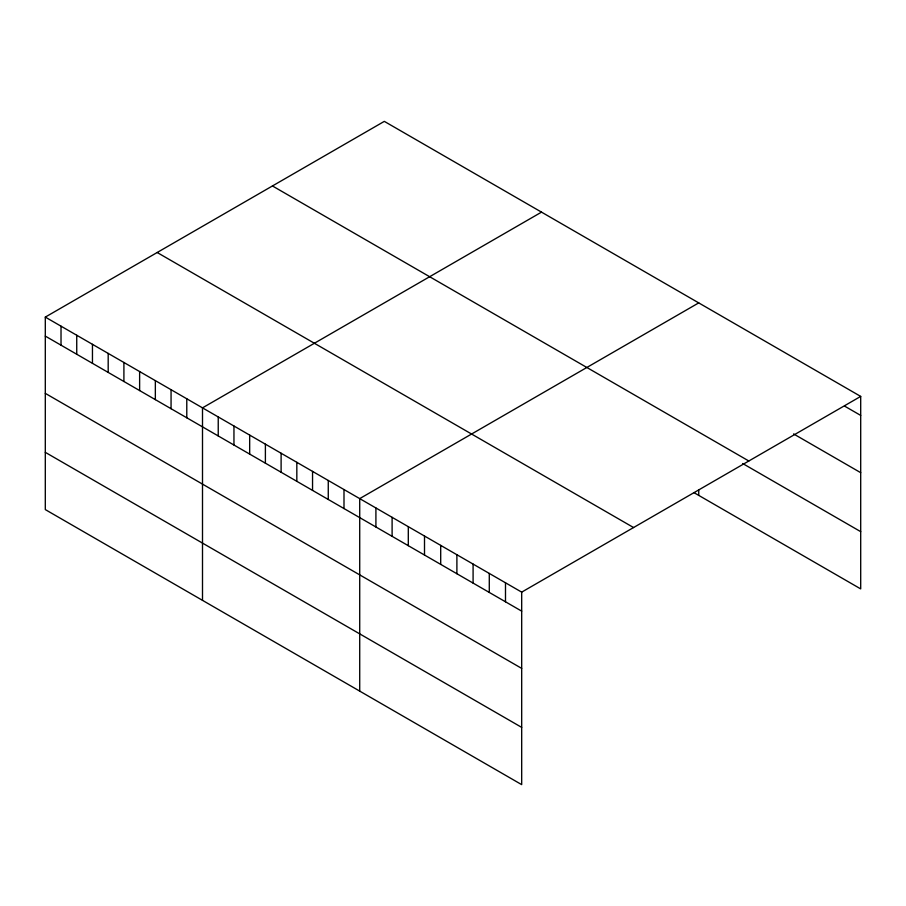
<?xml version="1.0" encoding="UTF-8"?>
<svg xmlns="http://www.w3.org/2000/svg" width="906" height="906" viewBox="0 0 906 906"><rect width="100%" height="100%" fill="white"/><g stroke="black" fill="none" stroke-linecap="round" stroke-linejoin="round"><path stroke-width="1.36" d="M45.3 317.1L521.686 592.139L521.686 784.63L45.3 509.591L45.3 317.1L384.314 121.37L860.7 396.409L860.7 588.9L693.894 492.592M541.528 212.129L202.502 407.859L202.502 600.361M698.73 302.887L359.716 498.617L359.716 691.119M521.686 592.139L860.7 396.409M844.505 406.069L860.7 415.412M793.599 433.929L860.7 472.672M272.446 185.957L748.82 460.995M742.693 463.521L860.7 531.652M157.18 252.502L633.554 527.541M45.3 336.103L521.686 611.142M45.3 393.363L521.686 668.39M45.3 452.343L521.686 727.382M698.73 490.18L698.73 495.389M505.491 582.785L505.491 601.799M489.285 573.43L489.285 592.445M473.091 564.076L473.091 583.09M456.896 554.732L456.896 573.736M440.701 545.378L440.701 564.393M424.506 536.024L424.506 555.038M408.3 526.68L408.3 545.684M392.105 517.326L392.105 536.329M375.911 507.972L375.911 526.986M343.997 489.546L343.997 508.56M328.266 480.474L328.266 499.478M312.547 471.392L312.547 490.406M296.828 462.32L296.828 481.324M281.109 453.238L281.109 472.252M265.39 444.166L265.39 463.17M249.671 435.084L249.671 454.099M233.952 426.013L233.952 445.027M218.233 416.941L218.233 435.945M186.783 398.787L186.783 417.791M171.064 389.705L171.064 408.719M155.345 380.633L155.345 399.637M139.626 371.551L139.626 390.565M123.907 362.479L123.907 381.494M108.188 353.397L108.188 372.411M92.457 344.325L92.457 363.34M76.738 335.254L76.738 354.257M61.019 326.171L61.019 345.186"/></g></svg>
